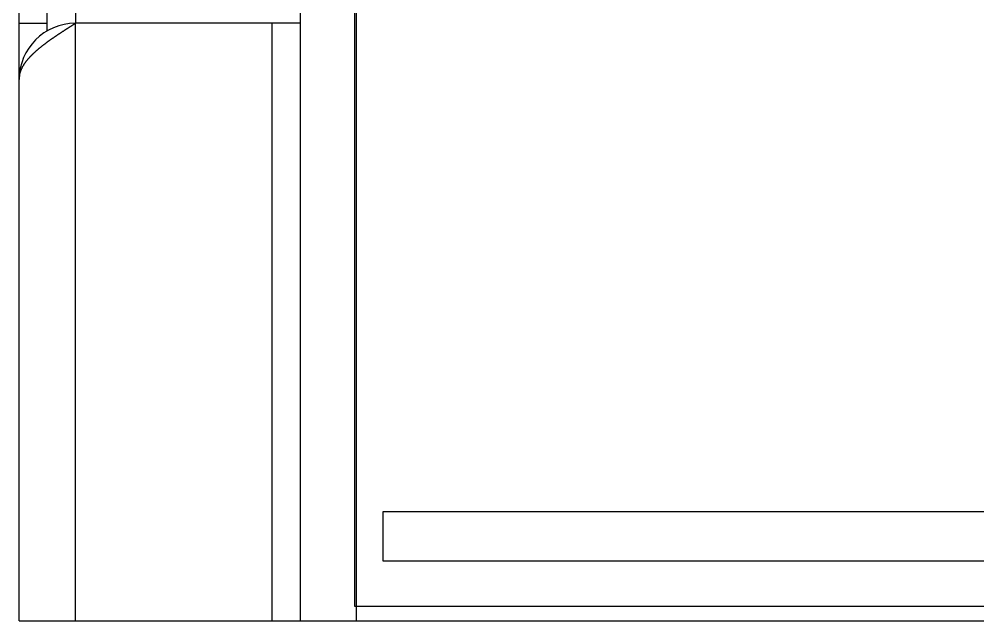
# Paper-space layout '2 DOOR PANEL LAYOUT - A1 Sheet' of a CAD drawing. Extents: x 50 to 825, y 22 to 486.
# Drawn here: x 422.266 to 426.705, y 319.421 to 322.206 of the extents above; entities that cross this region are included whole.
import ezdxf

# ---------------------------------------------------------------- set-up
doc = ezdxf.new("R2010")
doc.units = 0
doc.layers.add('N-EQPM', color=3, linetype='Continuous', lineweight=25)

psp = doc.layouts.new('2 DOOR PANEL LAYOUT - A1 Sheet')

# ---------------------------------------------------------------- linework, layer by layer
at = {"layer": 'N-EQPM', "linetype": 'Continuous'}
for p, q in [((423.5678, 322.5121), (423.5678, 319.4212)), ((423.8203, 319.4873), (423.8203, 322.5083)), ((423.8281, 319.4212), (423.8281, 322.5121)), ((422.2664, 319.4212), (422.2664, 322.356)), ((422.3966, 322.1511), (422.3966, 322.356)), ((422.5267, 322.356), (422.5267, 322.1868)), ((422.2664, 322.1868), (422.3966, 322.1868)), ((423.5678, 322.1868), (422.5267, 322.1868)), ((422.5267, 319.4212), (422.5267, 322.1868)), ((423.4377, 319.4212), (423.4377, 322.1868)), ((436.8386, 319.4873), (423.8203, 319.4873)), ((422.2664, 319.4212), (439.1849, 319.4212))]:
    psp.add_line(p, q, dxfattribs=at)
psp.add_lwpolyline([(434.3728, 320.739), (429.9305, 320.739), (428.8892, 319.6979), (423.9514, 319.6979), (423.9514, 319.9275), (428.7941, 319.9275), (429.8354, 320.9685), (434.3728, 320.9685)], close=True, dxfattribs=at)
at = {"layer": 'N-EQPM'}
psp.add_polyline3d([(422.2664, 321.9264, 0), (422.2664, 321.9277, 0), (422.2665, 321.9292, 0), (422.2665, 321.9305, 0), (422.2666, 321.9318, 0), (422.2666, 321.9331, 0), (422.2667, 321.9344, 0), (422.2669, 321.9358, 0), (422.267, 321.9371, 0), (422.2671, 321.9384, 0), (422.2673, 321.9397, 0), (422.2675, 321.941, 0), (422.2677, 321.9423, 0), (422.2679, 321.9436, 0), (422.268, 321.9451, 0), (422.2683, 321.9464, 0), (422.2686, 321.9477, 0), (422.2688, 321.949, 0), (422.2692, 321.9503, 0), (422.2695, 321.9516, 0), (422.2697, 321.9529, 0), (422.2701, 321.9542, 0), (422.2705, 321.9555, 0), (422.2708, 321.9568, 0), (422.2712, 321.9581, 0), (422.2716, 321.9592, 0), (422.272, 321.9605, 0), (422.2723, 321.9618, 0), (422.2729, 321.9631, 0), (422.2733, 321.9644, 0), (422.2738, 321.9656, 0), (422.2742, 321.9669, 0), (422.2747, 321.9682, 0), (422.2752, 321.9694, 0), (422.2756, 321.9707, 0), (422.2761, 321.9719, 0), (422.2766, 321.9732, 0), (422.2773, 321.9743, 0), (422.2778, 321.9756, 0), (422.2783, 321.9768, 0), (422.2788, 321.978, 0), (422.2795, 321.9792, 0), (422.28, 321.9805, 0), (422.2807, 321.9816, 0), (422.2813, 321.9828, 0), (422.2818, 321.984, 0), (422.2825, 321.9851, 0), (422.2831, 321.9863, 0), (422.2838, 321.9875, 0), (422.2844, 321.9887, 0), (422.2851, 321.9897, 0), (422.2857, 321.9909, 0), (422.2865, 321.992, 0), (422.2872, 321.9932, 0), (422.2878, 321.9943, 0), (422.2886, 321.9954, 0), (422.2893, 321.9965, 0), (422.29, 321.9976, 0), (422.2907, 321.9987, 0), (422.2915, 321.9998, 0), (422.2923, 322.0009, 0), (422.293, 322.0021, 0), (422.2937, 322.0031, 0), (422.2945, 322.0041, 0), (422.2952, 322.0053, 0), (422.296, 322.0064, 0), (422.2968, 322.0074, 0), (422.2976, 322.0084, 0), (422.2984, 322.0095, 0), (422.2993, 322.0106, 0), (422.3001, 322.0117, 0), (422.3008, 322.0127, 0), (422.3016, 322.0138, 0), (422.3025, 322.0148, 0), (422.3033, 322.0159, 0), (422.3042, 322.0168, 0), (422.305, 322.0178, 0), (422.3058, 322.0188, 0), (422.3067, 322.0199, 0), (422.3076, 322.0209, 0), (422.3084, 322.022, 0), (422.3093, 322.0229, 0), (422.3101, 322.0239, 0), (422.311, 322.025, 0), (422.3119, 322.0259, 0), (422.3128, 322.0269, 0), (422.3137, 322.028, 0), (422.3145, 322.0289, 0), (422.3154, 322.0299, 0), (422.3163, 322.0308, 0), (422.3172, 322.0319, 0), (422.3182, 322.0328, 0), (422.3191, 322.0338, 0), (422.32, 322.0347, 0), (422.3209, 322.0356, 0), (422.3218, 322.0367, 0), (422.3227, 322.0376, 0), (422.3236, 322.0385, 0), (422.3245, 322.0395, 0), (422.3256, 322.0405, 0), (422.3265, 322.0414, 0), (422.3274, 322.0423, 0), (422.3283, 322.0432, 0), (422.3293, 322.0441, 0), (422.3303, 322.0451, 0), (422.3312, 322.046, 0), (422.3321, 322.047, 0), (422.3331, 322.0479, 0), (422.334, 322.0488, 0), (422.3351, 322.0497, 0), (422.336, 322.0506, 0), (422.3369, 322.0515, 0), (422.3379, 322.0524, 0), (422.3388, 322.0533, 0), (422.3399, 322.0541, 0), (422.3408, 322.055, 0), (422.3418, 322.0559, 0), (422.3429, 322.0568, 0), (422.3438, 322.0578, 0), (422.3448, 322.0587, 0), (422.3457, 322.0595, 0), (422.3468, 322.0604, 0), (422.3478, 322.0613, 0), (422.3487, 322.0622, 0), (422.3498, 322.063, 0), (422.3508, 322.0639, 0), (422.3519, 322.0648, 0), (422.3528, 322.0656, 0), (422.3538, 322.0665, 0), (422.3549, 322.0673, 0), (422.3559, 322.0682, 0), (422.3568, 322.0691, 0), (422.3578, 322.0699, 0), (422.3589, 322.0708, 0), (422.3599, 322.0716, 0), (422.361, 322.0725, 0), (422.362, 322.0732, 0), (422.3631, 322.0742, 0), (422.3641, 322.0749, 0), (422.365, 322.0757, 0), (422.366, 322.0766, 0), (422.3671, 322.0774, 0), (422.3681, 322.0783, 0), (422.3692, 322.0791, 0), (422.3702, 322.0799, 0), (422.3712, 322.0808, 0), (422.3723, 322.0816, 0), (422.3733, 322.0824, 0), (422.3744, 322.0833, 0), (422.3754, 322.084, 0), (422.3765, 322.0848, 0), (422.3775, 322.0856, 0), (422.3785, 322.0865, 0), (422.3797, 322.0873, 0), (422.3807, 322.0881, 0), (422.3818, 322.0889, 0), (422.3828, 322.0896, 0), (422.3839, 322.0906, 0), (422.3849, 322.0913, 0), (422.386, 322.0921, 0), (422.387, 322.0929, 0), (422.388, 322.0937, 0), (422.3892, 322.0945, 0), (422.3903, 322.0952, 0), (422.3913, 322.0962, 0), (422.3923, 322.0969, 0), (422.3934, 322.0977, 0), (422.3944, 322.0985, 0), (422.3956, 322.0993, 0), (422.3966, 322.1001, 0), (422.3977, 322.1008, 0), (422.3987, 322.1016, 0), (422.3998, 322.1024, 0), (422.4009, 322.1032, 0), (422.402, 322.104, 0), (422.403, 322.1047, 0), (422.404, 322.1055, 0), (422.4052, 322.1063, 0), (422.4063, 322.1071, 0), (422.4073, 322.1079, 0), (422.4083, 322.1086, 0), (422.4095, 322.1094, 0), (422.4106, 322.1101, 0), (422.4116, 322.1109, 0), (422.4128, 322.1116, 0), (422.4138, 322.1124, 0), (422.4148, 322.1132, 0), (422.416, 322.114, 0), (422.4171, 322.1148, 0), (422.4181, 322.1155, 0), (422.4193, 322.1162, 0), (422.4203, 322.117, 0), (422.4214, 322.1178, 0), (422.4225, 322.1185, 0), (422.4236, 322.1193, 0), (422.4246, 322.12, 0), (422.4258, 322.1207, 0), (422.4268, 322.1215, 0), (422.428, 322.1223, 0), (422.429, 322.1231, 0), (422.4301, 322.1237, 0), (422.4312, 322.1245, 0), (422.4323, 322.1253, 0), (422.4335, 322.1261, 0), (422.4345, 322.1267, 0), (422.4355, 322.1275, 0), (422.4367, 322.1283, 0), (422.4378, 322.1289, 0), (422.4389, 322.1297, 0), (422.44, 322.1305, 0), (422.4411, 322.1313, 0), (422.4422, 322.1319, 0), (422.4432, 322.1327, 0), (422.4444, 322.1335, 0), (422.4454, 322.1342, 0), (422.4466, 322.1349, 0), (422.4476, 322.1357, 0), (422.4488, 322.1364, 0), (422.4499, 322.1371, 0), (422.451, 322.1379, 0), (422.4521, 322.1386, 0), (422.4532, 322.1394, 0), (422.4543, 322.14, 0), (422.4555, 322.1408, 0), (422.4565, 322.1416, 0), (422.4577, 322.1422, 0), (422.4587, 322.143, 0), (422.4599, 322.1438, 0), (422.4609, 322.1444, 0), (422.4621, 322.1452, 0), (422.4631, 322.1459, 0), (422.4643, 322.1466, 0), (422.4653, 322.1473, 0), (422.4665, 322.1481, 0), (422.4676, 322.1489, 0), (422.4687, 322.1495, 0), (422.4698, 322.1503, 0), (422.4709, 322.1509, 0), (422.472, 322.1517, 0), (422.4732, 322.1524, 0), (422.4742, 322.1532, 0), (422.4754, 322.1539, 0), (422.4765, 322.1546, 0), (422.4776, 322.1554, 0), (422.4787, 322.156, 0), (422.4798, 322.1568, 0), (422.481, 322.1574, 0), (422.482, 322.1582, 0), (422.4832, 322.1589, 0), (422.4842, 322.1597, 0), (422.4854, 322.1603, 0), (422.4866, 322.1611, 0), (422.4876, 322.1617, 0), (422.4888, 322.1625, 0), (422.4898, 322.1632, 0), (422.491, 322.164, 0), (422.492, 322.1646, 0), (422.4932, 322.1654, 0), (422.4942, 322.166, 0), (422.4954, 322.1668, 0), (422.4966, 322.1675, 0), (422.4976, 322.1683, 0), (422.4988, 322.1689, 0), (422.4998, 322.1697, 0), (422.501, 322.1703, 0), (422.502, 322.1711, 0), (422.5032, 322.1718, 0), (422.5044, 322.1725, 0), (422.5054, 322.1732, 0), (422.5066, 322.174, 0), (422.5076, 322.1746, 0), (422.5088, 322.1754, 0), (422.51, 322.1761, 0), (422.511, 322.1768, 0), (422.5122, 322.1775, 0), (422.5132, 322.1783, 0), (422.5144, 322.1789, 0), (422.5156, 322.1797, 0), (422.5166, 322.1804, 0), (422.5178, 322.1811, 0), (422.5188, 322.1818, 0), (422.52, 322.1824, 0), (422.521, 322.1832, 0), (422.5222, 322.1839, 0), (422.5234, 322.1846, 0), (422.5244, 322.1853, 0), (422.5256, 322.1861, 0), (422.5266, 322.1867, 0)], dxfattribs=at)
at = {"layer": 'N-EQPM', "linetype": 'Continuous'}
psp.add_arc((422.5267, 321.9265), 0.2603, 90, 180, dxfattribs=at)

doc.saveas('drawing.dxf')
